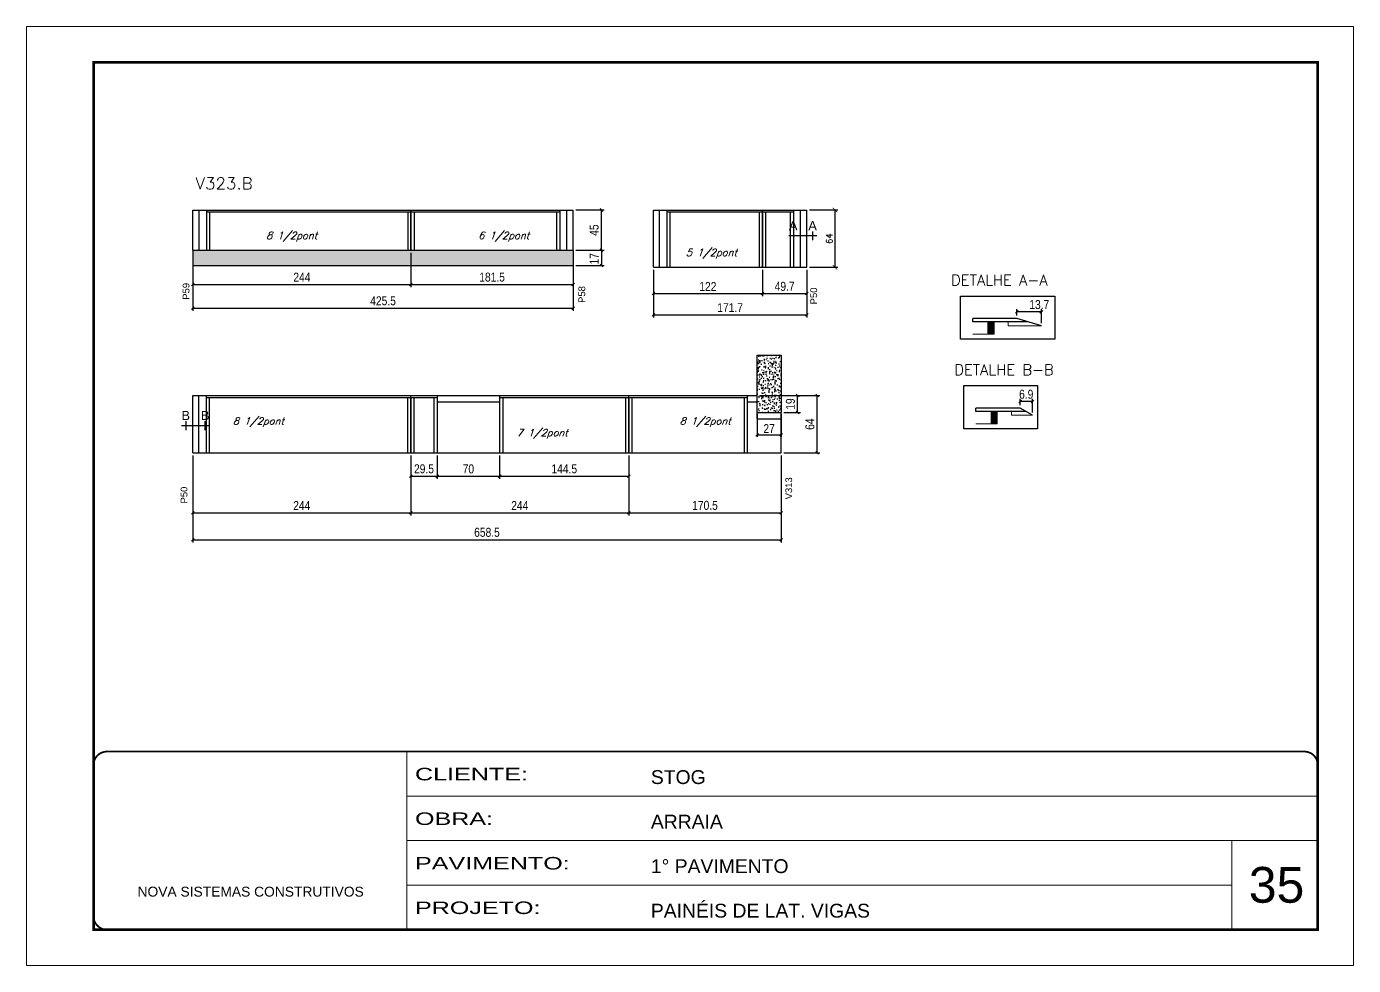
# Model space of a CAD drawing. Extents: x -3394 to 16474, y -5031 to 14397.
# Drawn here: x 7442 to 8927, y 4158 to 5208 of the extents above; entities that cross this region are included whole.
import ezdxf
from ezdxf.enums import TextEntityAlignment as Align

# ---------------------------------------------------------------- set-up
doc = ezdxf.new("R2010")
doc.units = 0
doc.linetypes.add('CONTINUO', pattern=[0])
doc.linetypes.add('DASHED', pattern=[0.75, 0.5, -0.25])
doc.layers.get('0').update_dxf_attribs({"linetype": 'CONTINUOUS'})
doc.layers.get('Defpoints').update_dxf_attribs({"linetype": 'CONTINUOUS'})
for name, color, linetype in [('5', 5, 'CONTINUOUS'), ('COTA', 241, 'CONTINUOUS'), ('detalhes', 4, 'CONTINUOUS'), ('NOMENCLATURA', 7, 'CONTINUOUS'), ('Painéis', 200, 'CONTINUOUS'), ('SARR_2.2x7', 40, 'CONTINUOUS'), ('SARR_3.5x7', 81, 'CONTINUOUS'), ('texto', 7, 'CONTINUOUS')]:
    doc.layers.add(name, color=color, linetype=linetype)
for name, color, linetype, lineweight in [('CARIMBO', 255, 'CONTINUOUS', 9), ('Escoras', 2, 'CONTINUOUS', 25), ('Folhas', 255, 'CONTINUOUS', 9), ('Madeira', 126, 'CONTINUOUS', 18), ('Sarr 2.2x7', 40, 'CONTINUOUS', 9), ('SARRAFO DE PRESSAO', 251, 'DASHED', 9), ('Texto Seção', 7, 'CONTINUOUS', 15)]:
    doc.layers.add(name, color=color, linetype=linetype, lineweight=lineweight)
doc.styles.add('ARIAL', font='arial.ttf')
doc.styles.add('COTA TECNICA', font='techl___.ttf', dxfattribs={"height": 10})
doc.styles.add('REGUA-120', font='ROMANS.shx', dxfattribs={"height": 15})
doc.styles.add('ROMANS', font='romans.shx')
doc.styles.get("Standard").update_dxf_attribs({"font": 'ROMANS.SHX'})
doc.styles.add('Tecnologia', font='')
doc.styles.get('Tecnologia').set_extended_font_data('Forgotten Futurist')
doc.dimstyles.new('Cota Paínel', dxfattribs={"dimtxt": 7, "dimasz": 5, "dimexe": 3, "dimexo": 3, "dimgap": 3, "dimtad": 1, "dimdec": 1, "dimzin": 12, "dimdsep": 46, "dimtxsty": 'ROMANS', "dimblk": 'ARCHTICK', "dimcen": 0, "dimclrd": 4, "dimclre": 4, "dimclrt": 1, "dimadec": 1, "dimazin": 3, "dimtfac": 1, "dimtdec": 1, "dimtmove": 0, "dimatfit": 3, "dimldrblk": 'OBLIQUE', "dimfxl": 1, "dimtolj": 1, "dimtzin": 12, "dimarcsym": 0})
doc.dimstyles.new('PAINEL', dxfattribs={"dimtxt": 10, "dimasz": 3, "dimexe": 3, "dimexo": 3, "dimgap": 3, "dimtad": 1, "dimdec": 1, "dimzin": 12, "dimdsep": 46, "dimtxsty": 'COTA TECNICA', "dimblk1": 'OBLIQUE', "dimblk2": 'OBLIQUE', "dimsah": 1, "dimcen": 0.9, "dimclrd": 4, "dimclre": 4, "dimclrt": 240, "dimadec": 1, "dimazin": 3, "dimtfac": 1, "dimtdec": 1, "dimtmove": 0, "dimatfit": 3, "dimfxl": 1, "dimtolj": 1, "dimtzin": 12, "dimarcsym": 0})

# ---------------------------------------------------------------- blocks, each defined once
blk = doc.blocks.new('9999999999')
at = {"color": 30, "linetype": 'CONTINUO'}
for p, q in [((98564.6, 34230.2), (98564.6, 34429.4)), ((98564.6, 34379.6), (99584, 34379.6)), ((98564.6, 34329.8), (99488, 34329.8)), ((99584, 34329.8), (99488, 34329.8)), ((99488, 34329.8), (99488, 34230.2)), ((98564.6, 34280), (99488, 34280))]:
    blk.add_line(p, q, dxfattribs=at)
at = {"color": 30, "linetype": 'CONTINUO', "const_width": 2}
blk.add_lwpolyline([(99584, 34230.2), (99584, 34414.4, 0.414214), (99569, 34429.4), (98229, 34429.4, 0.414214), (98214, 34414.4), (98214, 34245.2, 0.414214), (98229, 34230.2), (99584, 34230.2)], format="xyb", dxfattribs=at)
at = {"layer": 'Folhas'}
blk.add_lwpolyline([(98139, 34190.2), (99624, 34190.2), (99624, 35240.2), (98139, 35240.2)], close=True, dxfattribs=at)
at = {"layer": 'Folhas', "color": 30, "const_width": 3}
blk.add_lwpolyline([(98214, 34230.2), (99584, 34230.2), (99584, 35200.2), (98214, 35200.2)], close=True, dxfattribs=at)
at = {"color": 7, "linetype": 'Continuous', "ltscale": 5, "style": 'ARIAL'}
for s, height, p in [('STOG', 15.48, (98837.7, 34393.1)), ('ARRAIA', 15.48, (98837.7, 34343.3)), ('1° PAVIMENTO', 15.483, (98837.7, 34293.5)), ('NOVA SISTEMAS CONSTRUTIVOS', 11.059, (98263.2, 34267.2)), ('PAINÉIS DE LAT. VIGAS', 15.483, (98837.7, 34243.7))]:
    blk.add_text(s, height=height, dxfattribs=at).set_placement(p)
at = {"layer": 'Folhas', "color": 7, "style": 'Tecnologia', "width": 1.5}
for s, p in [('CLIENTE:', (98573.7, 34397.2)), ('OBRA:', (98573.7, 34347.3)), ('PAVIMENTO:', (98573.7, 34297.5)), ('PROJETO:', (98573.7, 34247.7))]:
    blk.add_text(s, height=14, dxfattribs=at).set_placement(p)
blk = doc.blocks.new('_Oblique')
at = {"color": 0, "linetype": 'ByBlock', "lineweight": -2}
blk.add_line((-0.5, -0.5), (0.5, 0.5), dxfattribs=at)
blk = doc.blocks.new('*D1076')
at = {"layer": 'COTA', "color": 4, "linetype": 'ByBlock', "lineweight": -2, "transparency": 16777216}
for p, q in [((7628.4, 4954.8), (7628.4, 4916.6)), ((7872.4, 4954.8), (7872.4, 4916.6)), ((7628.4, 4919.6), (7872.4, 4919.6))]:
    blk.add_line(p, q, dxfattribs=at)
at = {"layer": 'Defpoints', "color": 0, "linetype": 'ByBlock', "transparency": 16777216}
for p in [(7628.4, 4957.8), (7872.4, 4957.8), (7872.4, 4919.6)]:
    blk.add_point(p, dxfattribs=at)
at = {"layer": 'COTA', "color": 4, "linetype": 'ByBlock', "lineweight": -2, "transparency": 16777216, "xscale": 3, "yscale": 3, "zscale": 3, "rotation": 180}
blk.add_blockref('_Oblique', (7628.4, 4919.6), dxfattribs=at)
at = {"layer": 'COTA', "color": 4, "linetype": 'ByBlock', "lineweight": -2, "transparency": 16777216, "xscale": 3, "yscale": 3, "zscale": 3}
blk.add_blockref('_Oblique', (7872.4, 4919.6), dxfattribs=at)
at = {"layer": 'COTA', "color": 240, "linetype": 'ByBlock', "transparency": 16777216, "insert": (7750.4, 4927.7), "char_height": 10, "attachment_point": 5, "style": 'COTA TECNICA'}
blk.add_mtext('\\A1;244', dxfattribs=at)
blk = doc.blocks.new('*D1077')
at = {"layer": 'COTA', "color": 4, "linetype": 'ByBlock', "lineweight": -2, "transparency": 16777216}
for p, q in [((7872.4, 4954.8), (7872.4, 4916.6)), ((8053.9, 4954.8), (8053.9, 4916.6)), ((7872.4, 4919.6), (8053.9, 4919.6))]:
    blk.add_line(p, q, dxfattribs=at)
at = {"layer": 'Defpoints', "color": 0, "linetype": 'ByBlock', "transparency": 16777216}
for p in [(7872.4, 4957.8), (8053.9, 4957.8), (8053.9, 4919.6)]:
    blk.add_point(p, dxfattribs=at)
at = {"layer": 'COTA', "color": 4, "linetype": 'ByBlock', "lineweight": -2, "transparency": 16777216, "xscale": 3, "yscale": 3, "zscale": 3, "rotation": 180}
blk.add_blockref('_Oblique', (7872.4, 4919.6), dxfattribs=at)
at = {"layer": 'COTA', "color": 4, "linetype": 'ByBlock', "lineweight": -2, "transparency": 16777216, "xscale": 3, "yscale": 3, "zscale": 3}
blk.add_blockref('_Oblique', (8053.9, 4919.6), dxfattribs=at)
at = {"layer": 'COTA', "color": 240, "linetype": 'ByBlock', "transparency": 16777216, "insert": (7963.2, 4927.7), "char_height": 10, "attachment_point": 5, "style": 'COTA TECNICA'}
blk.add_mtext('\\A1;181.5', dxfattribs=at)
blk = doc.blocks.new('*D1118')
at = {"layer": 'COTA', "color": 4, "linetype": 'ByBlock', "lineweight": -2, "transparency": 16777216}
for p, q in [((7628.4, 4954.8), (7628.4, 4890.1)), ((8053.9, 4954.8), (8053.9, 4890.1)), ((7628.4, 4893.1), (8053.9, 4893.1))]:
    blk.add_line(p, q, dxfattribs=at)
at = {"layer": 'Defpoints', "color": 0, "linetype": 'ByBlock', "transparency": 16777216}
for p in [(7628.4, 4957.8), (8053.9, 4957.8), (8053.9, 4893.1)]:
    blk.add_point(p, dxfattribs=at)
at = {"layer": 'COTA', "color": 4, "linetype": 'ByBlock', "lineweight": -2, "transparency": 16777216, "xscale": 3, "yscale": 3, "zscale": 3, "rotation": 180}
blk.add_blockref('_Oblique', (7628.4, 4893.1), dxfattribs=at)
at = {"layer": 'COTA', "color": 4, "linetype": 'ByBlock', "lineweight": -2, "transparency": 16777216, "xscale": 3, "yscale": 3, "zscale": 3}
blk.add_blockref('_Oblique', (8053.9, 4893.1), dxfattribs=at)
at = {"layer": 'COTA', "color": 240, "linetype": 'ByBlock', "transparency": 16777216, "insert": (7841.2, 4901.2), "char_height": 10, "attachment_point": 5, "style": 'COTA TECNICA'}
blk.add_mtext('\\A1;425.5', dxfattribs=at)
blk = doc.blocks.new('*D1078')
at = {"layer": 'COTA', "color": 4, "lineweight": -2, "transparency": 16777216}
for p, q in [((8056.9, 5002.8), (8088.5, 5002.8)), ((8085.5, 4957.8), (8085.5, 5002.8)), ((8056.9, 4957.8), (8088.5, 4957.8))]:
    blk.add_line(p, q, dxfattribs=at)
at = {"layer": 'Defpoints', "color": 0, "transparency": 16777216}
for p in [(8053.9, 5002.8), (8085.5, 5002.8), (8053.9, 4957.8)]:
    blk.add_point(p, dxfattribs=at)
at = {"layer": 'COTA', "color": 4, "lineweight": -2, "transparency": 16777216, "xscale": 3, "yscale": 3, "zscale": 3}
for p, rotation in [((8085.5, 5002.8), 90), ((8085.5, 4957.8), 270)]:
    blk.add_blockref('_Oblique', p, dxfattribs=dict(at, rotation=rotation))
at = {"layer": 'COTA', "color": 240, "transparency": 16777216, "insert": (8077.4, 4980.3), "char_height": 10, "attachment_point": 5, "rotation": 90, "style": 'COTA TECNICA'}
blk.add_mtext('\\A1;45', dxfattribs=at)
blk = doc.blocks.new('*D1119')
at = {"layer": 'COTA', "color": 4, "lineweight": -2, "transparency": 16777216}
for p, q in [((8056.9, 4957.8), (8088.5, 4957.8)), ((8085.5, 4957.8), (8085.5, 4940.8)), ((8056.9, 4940.8), (8088.5, 4940.8))]:
    blk.add_line(p, q, dxfattribs=at)
at = {"layer": 'Defpoints', "color": 0, "transparency": 16777216}
for p in [(8053.9, 4957.8), (8053.9, 4940.8), (8085.5, 4940.8)]:
    blk.add_point(p, dxfattribs=at)
at = {"layer": 'COTA', "color": 4, "lineweight": -2, "transparency": 16777216, "xscale": 3, "yscale": 3, "zscale": 3}
for p, rotation in [((8085.5, 4957.8), 90), ((8085.5, 4940.8), 270)]:
    blk.add_blockref('_Oblique', p, dxfattribs=dict(at, rotation=rotation))
at = {"layer": 'COTA', "color": 240, "transparency": 16777216, "insert": (8077.4, 4948.3), "char_height": 10, "attachment_point": 5, "rotation": 90, "style": 'COTA TECNICA'}
blk.add_mtext('\\A1;17', dxfattribs=at)
blk = doc.blocks.new('*D1079')
at = {"layer": 'COTA', "color": 4, "linetype": 'ByBlock', "lineweight": -2, "transparency": 16777216}
for p, q in [((8143.7, 4935.8), (8143.7, 4906.3)), ((8265.7, 4935.8), (8265.7, 4906.3)), ((8143.7, 4909.3), (8265.7, 4909.3))]:
    blk.add_line(p, q, dxfattribs=at)
at = {"layer": 'Defpoints', "color": 0, "linetype": 'ByBlock', "transparency": 16777216}
for p in [(8143.7, 4938.8), (8265.7, 4938.8), (8265.7, 4909.3)]:
    blk.add_point(p, dxfattribs=at)
at = {"layer": 'COTA', "color": 4, "linetype": 'ByBlock', "lineweight": -2, "transparency": 16777216, "xscale": 3, "yscale": 3, "zscale": 3, "rotation": 180}
blk.add_blockref('_Oblique', (8143.7, 4909.3), dxfattribs=at)
at = {"layer": 'COTA', "color": 4, "linetype": 'ByBlock', "lineweight": -2, "transparency": 16777216, "xscale": 3, "yscale": 3, "zscale": 3}
blk.add_blockref('_Oblique', (8265.7, 4909.3), dxfattribs=at)
at = {"layer": 'COTA', "color": 240, "linetype": 'ByBlock', "transparency": 16777216, "insert": (8204.7, 4917.3), "char_height": 10, "attachment_point": 5, "style": 'COTA TECNICA'}
blk.add_mtext('\\A1;122', dxfattribs=at)
blk = doc.blocks.new('*D1080')
at = {"layer": 'COTA', "color": 4, "linetype": 'ByBlock', "lineweight": -2, "transparency": 16777216}
for p, q in [((8265.7, 4935.8), (8265.7, 4906.3)), ((8315.4, 4935.8), (8315.4, 4906.3)), ((8265.7, 4909.3), (8315.4, 4909.3))]:
    blk.add_line(p, q, dxfattribs=at)
at = {"layer": 'Defpoints', "color": 0, "linetype": 'ByBlock', "transparency": 16777216}
for p in [(8265.7, 4938.8), (8315.4, 4938.8), (8315.4, 4909.3)]:
    blk.add_point(p, dxfattribs=at)
at = {"layer": 'COTA', "color": 4, "linetype": 'ByBlock', "lineweight": -2, "transparency": 16777216, "xscale": 3, "yscale": 3, "zscale": 3, "rotation": 180}
blk.add_blockref('_Oblique', (8265.7, 4909.3), dxfattribs=at)
at = {"layer": 'COTA', "color": 4, "linetype": 'ByBlock', "lineweight": -2, "transparency": 16777216, "xscale": 3, "yscale": 3, "zscale": 3}
blk.add_blockref('_Oblique', (8315.4, 4909.3), dxfattribs=at)
at = {"layer": 'COTA', "color": 240, "linetype": 'ByBlock', "transparency": 16777216, "insert": (8290.6, 4917.4), "char_height": 10, "attachment_point": 5, "style": 'COTA TECNICA'}
blk.add_mtext('\\A1;49.7', dxfattribs=at)
blk = doc.blocks.new('*D1120')
at = {"layer": 'COTA', "color": 4, "linetype": 'ByBlock', "lineweight": -2, "transparency": 16777216}
for p, q in [((8143.7, 4935.8), (8143.7, 4882.5)), ((8315.4, 4935.8), (8315.4, 4882.5)), ((8143.7, 4885.5), (8315.4, 4885.5))]:
    blk.add_line(p, q, dxfattribs=at)
at = {"layer": 'Defpoints', "color": 0, "linetype": 'ByBlock', "transparency": 16777216}
for p in [(8143.7, 4938.8), (8315.4, 4938.8), (8315.4, 4885.5)]:
    blk.add_point(p, dxfattribs=at)
at = {"layer": 'COTA', "color": 4, "linetype": 'ByBlock', "lineweight": -2, "transparency": 16777216, "xscale": 3, "yscale": 3, "zscale": 3, "rotation": 180}
blk.add_blockref('_Oblique', (8143.7, 4885.5), dxfattribs=at)
at = {"layer": 'COTA', "color": 4, "linetype": 'ByBlock', "lineweight": -2, "transparency": 16777216, "xscale": 3, "yscale": 3, "zscale": 3}
blk.add_blockref('_Oblique', (8315.4, 4885.5), dxfattribs=at)
at = {"layer": 'COTA', "color": 240, "linetype": 'ByBlock', "transparency": 16777216, "insert": (8229.6, 4893.6), "char_height": 10, "attachment_point": 5, "style": 'COTA TECNICA'}
blk.add_mtext('\\A1;171.7', dxfattribs=at)
blk = doc.blocks.new('_ArchTick')
at = {"color": 0, "linetype": 'ByBlock', "const_width": 0.15}
blk.add_lwpolyline([(-0.5, -0.5), (0.5, 0.5)], dxfattribs=at)
blk = doc.blocks.new('*D1081')
at = {"layer": 'COTA', "color": 4, "lineweight": -2, "transparency": 16777216}
for p, q in [((8318.4, 5002.8), (8350, 5002.8)), ((8347, 4938.8), (8347, 5002.8)), ((8318.4, 4938.8), (8350, 4938.8))]:
    blk.add_line(p, q, dxfattribs=at)
at = {"layer": 'Defpoints', "color": 0, "transparency": 16777216}
for p in [(8315.4, 5002.8), (8347, 5002.8), (8315.4, 4938.8)]:
    blk.add_point(p, dxfattribs=at)
at = {"layer": 'COTA', "color": 4, "lineweight": -2, "transparency": 16777216, "xscale": 5, "yscale": 5, "zscale": 5}
for p, rotation in [((8347, 5002.8), 90), ((8347, 4938.8), 270)]:
    blk.add_blockref('_ArchTick', p, dxfattribs=dict(at, rotation=rotation))
at = {"layer": 'COTA', "color": 1, "transparency": 16777216, "insert": (8340.5, 4970.8), "char_height": 7, "attachment_point": 5, "rotation": 90, "style": 'ROMANS'}
blk.add_mtext('\\A1;64', dxfattribs=at)
blk = doc.blocks.new('*D1121')
at = {"layer": 'Defpoints', "color": 0, "linetype": 'ByBlock', "transparency": 16777216}
for p in [(8550.5, 4888.8), (8550.5, 4881.7), (8577.9, 4873.4)]:
    blk.add_point(p, dxfattribs=at)
at = {"layer": 'Escoras', "color": 4, "linetype": 'ByBlock', "lineweight": -2, "transparency": 16777216}
for p, q in [((8550.5, 4884.7), (8550.5, 4891.8)), ((8577.9, 4888.8), (8550.5, 4888.8)), ((8577.9, 4876.4), (8577.9, 4891.8))]:
    blk.add_line(p, q, dxfattribs=at)
at = {"layer": 'Escoras', "color": 4, "linetype": 'ByBlock', "lineweight": -2, "transparency": 16777216, "xscale": 3, "yscale": 3, "zscale": 3, "rotation": 180}
blk.add_blockref('_Oblique', (8550.5, 4888.8), dxfattribs=at)
at = {"layer": 'Escoras', "color": 4, "linetype": 'ByBlock', "lineweight": -2, "transparency": 16777216, "xscale": 3, "yscale": 3, "zscale": 3}
blk.add_blockref('_Oblique', (8577.9, 4888.8), dxfattribs=at)
at = {"layer": 'Escoras', "color": 240, "linetype": 'ByBlock', "transparency": 16777216, "insert": (8575.6, 4897), "char_height": 10, "attachment_point": 5, "style": 'COTA TECNICA'}
blk.add_mtext('\\A1;13.7', dxfattribs=at)
blk = doc.blocks.new('*D1082')
at = {"layer": 'COTA', "color": 4, "linetype": 'ByBlock', "lineweight": -2, "transparency": 16777216}
for p, q in [((8289.7, 4795.3), (8330, 4795.3)), ((8327, 4731.3), (8327, 4795.3)), ((8289.7, 4731.3), (8330, 4731.3))]:
    blk.add_line(p, q, dxfattribs=at)
at = {"layer": 'Defpoints', "color": 0, "linetype": 'ByBlock', "transparency": 16777216}
for p in [(8286.7, 4795.3), (8327, 4795.3), (8286.7, 4731.3)]:
    blk.add_point(p, dxfattribs=at)
at = {"layer": 'COTA', "color": 4, "linetype": 'ByBlock', "lineweight": -2, "transparency": 16777216, "xscale": 3, "yscale": 3, "zscale": 3}
for p, rotation in [((8327, 4795.3), 90), ((8327, 4731.3), 270)]:
    blk.add_blockref('_Oblique', p, dxfattribs=dict(at, rotation=rotation))
at = {"layer": 'COTA', "color": 240, "linetype": 'ByBlock', "transparency": 16777216, "insert": (8318.9, 4763.3), "char_height": 10, "attachment_point": 5, "rotation": 90, "style": 'COTA TECNICA'}
blk.add_mtext('\\A1;64', dxfattribs=at)
blk = doc.blocks.new('*D1083')
at = {"layer": 'COTA', "color": 4, "linetype": 'ByBlock', "lineweight": -2, "transparency": 16777216}
for p, q in [((7628.2, 4728.3), (7628.2, 4661.3)), ((7872.2, 4728.3), (7872.2, 4661.3)), ((7628.2, 4664.3), (7872.2, 4664.3))]:
    blk.add_line(p, q, dxfattribs=at)
at = {"layer": 'Defpoints', "color": 0, "linetype": 'ByBlock', "transparency": 16777216}
for p in [(7628.2, 4731.3), (7872.2, 4731.3), (7872.2, 4664.3)]:
    blk.add_point(p, dxfattribs=at)
at = {"layer": 'COTA', "color": 4, "linetype": 'ByBlock', "lineweight": -2, "transparency": 16777216, "xscale": 3, "yscale": 3, "zscale": 3, "rotation": 180}
blk.add_blockref('_Oblique', (7628.2, 4664.3), dxfattribs=at)
at = {"layer": 'COTA', "color": 4, "linetype": 'ByBlock', "lineweight": -2, "transparency": 16777216, "xscale": 3, "yscale": 3, "zscale": 3}
blk.add_blockref('_Oblique', (7872.2, 4664.3), dxfattribs=at)
at = {"layer": 'COTA', "color": 240, "linetype": 'ByBlock', "transparency": 16777216, "insert": (7750.2, 4672.3), "char_height": 10, "attachment_point": 5, "style": 'COTA TECNICA'}
blk.add_mtext('\\A1;244', dxfattribs=at)
blk = doc.blocks.new('*D1084')
at = {"layer": 'COTA', "color": 4, "linetype": 'ByBlock', "lineweight": -2, "transparency": 16777216}
for p, q in [((7872.2, 4728.3), (7872.2, 4661.3)), ((8116.2, 4728.3), (8116.2, 4661.3)), ((7872.2, 4664.3), (8116.2, 4664.3))]:
    blk.add_line(p, q, dxfattribs=at)
at = {"layer": 'Defpoints', "color": 0, "linetype": 'ByBlock', "transparency": 16777216}
for p in [(7872.2, 4731.3), (8116.2, 4731.3), (8116.2, 4664.3)]:
    blk.add_point(p, dxfattribs=at)
at = {"layer": 'COTA', "color": 4, "linetype": 'ByBlock', "lineweight": -2, "transparency": 16777216, "xscale": 3, "yscale": 3, "zscale": 3, "rotation": 180}
blk.add_blockref('_Oblique', (7872.2, 4664.3), dxfattribs=at)
at = {"layer": 'COTA', "color": 4, "linetype": 'ByBlock', "lineweight": -2, "transparency": 16777216, "xscale": 3, "yscale": 3, "zscale": 3}
blk.add_blockref('_Oblique', (8116.2, 4664.3), dxfattribs=at)
at = {"layer": 'COTA', "color": 240, "linetype": 'ByBlock', "transparency": 16777216, "insert": (7994.2, 4672.3), "char_height": 10, "attachment_point": 5, "style": 'COTA TECNICA'}
blk.add_mtext('\\A1;244', dxfattribs=at)
blk = doc.blocks.new('*D1085')
at = {"layer": 'COTA', "color": 4, "linetype": 'ByBlock', "lineweight": -2, "transparency": 16777216}
for p, q in [((7628.2, 4728.3), (7628.2, 4631.1)), ((8286.7, 4728.3), (8286.7, 4631.1)), ((7628.2, 4634.1), (8286.7, 4634.1))]:
    blk.add_line(p, q, dxfattribs=at)
at = {"layer": 'Defpoints', "color": 0, "linetype": 'ByBlock', "transparency": 16777216}
for p in [(7628.2, 4731.3), (8286.7, 4731.3), (8286.7, 4634.1)]:
    blk.add_point(p, dxfattribs=at)
at = {"layer": 'COTA', "color": 4, "linetype": 'ByBlock', "lineweight": -2, "transparency": 16777216, "xscale": 3, "yscale": 3, "zscale": 3, "rotation": 180}
blk.add_blockref('_Oblique', (7628.2, 4634.1), dxfattribs=at)
at = {"layer": 'COTA', "color": 4, "linetype": 'ByBlock', "lineweight": -2, "transparency": 16777216, "xscale": 3, "yscale": 3, "zscale": 3}
blk.add_blockref('_Oblique', (8286.7, 4634.1), dxfattribs=at)
at = {"layer": 'COTA', "color": 240, "linetype": 'ByBlock', "transparency": 16777216, "insert": (7957.5, 4642.3), "char_height": 10, "attachment_point": 5, "style": 'COTA TECNICA'}
blk.add_mtext('\\A1;658.5', dxfattribs=at)
blk = doc.blocks.new('*D1122')
at = {"layer": 'COTA', "color": 4, "linetype": 'ByBlock', "lineweight": -2, "transparency": 16777216}
for p, q in [((8116.2, 4728.3), (8116.2, 4661.3)), ((8286.7, 4728.3), (8286.7, 4661.3)), ((8116.2, 4664.3), (8286.7, 4664.3))]:
    blk.add_line(p, q, dxfattribs=at)
at = {"layer": 'Defpoints', "color": 0, "linetype": 'ByBlock', "transparency": 16777216}
for p in [(8116.2, 4731.3), (8286.7, 4731.3), (8286.7, 4664.3)]:
    blk.add_point(p, dxfattribs=at)
at = {"layer": 'COTA', "color": 4, "linetype": 'ByBlock', "lineweight": -2, "transparency": 16777216, "xscale": 3, "yscale": 3, "zscale": 3, "rotation": 180}
blk.add_blockref('_Oblique', (8116.2, 4664.3), dxfattribs=at)
at = {"layer": 'COTA', "color": 4, "linetype": 'ByBlock', "lineweight": -2, "transparency": 16777216, "xscale": 3, "yscale": 3, "zscale": 3}
blk.add_blockref('_Oblique', (8286.7, 4664.3), dxfattribs=at)
at = {"layer": 'COTA', "color": 240, "linetype": 'ByBlock', "transparency": 16777216, "insert": (8201.5, 4672.4), "char_height": 10, "attachment_point": 5, "style": 'COTA TECNICA'}
blk.add_mtext('\\A1;170.5', dxfattribs=at)
blk = doc.blocks.new('*D1123')
at = {"layer": 'COTA', "color": 4, "lineweight": -2, "transparency": 16777216}
for p, q in [((7872.2, 4728.3), (7872.2, 4702.1)), ((7901.7, 4728.3), (7901.7, 4702.1)), ((7872.2, 4705.1), (7901.7, 4705.1))]:
    blk.add_line(p, q, dxfattribs=at)
at = {"layer": 'Defpoints', "color": 0, "transparency": 16777216}
for p in [(7872.2, 4731.3), (7901.7, 4731.3), (7901.7, 4705.1)]:
    blk.add_point(p, dxfattribs=at)
at = {"layer": 'COTA', "color": 4, "lineweight": -2, "transparency": 16777216, "xscale": 3, "yscale": 3, "zscale": 3, "rotation": 180}
blk.add_blockref('_Oblique', (7872.2, 4705.1), dxfattribs=at)
at = {"layer": 'COTA', "color": 4, "lineweight": -2, "transparency": 16777216, "xscale": 3, "yscale": 3, "zscale": 3}
blk.add_blockref('_Oblique', (7901.7, 4705.1), dxfattribs=at)
at = {"layer": 'COTA', "color": 240, "transparency": 16777216, "insert": (7887, 4713.3), "char_height": 10, "attachment_point": 5, "style": 'COTA TECNICA'}
blk.add_mtext('\\A1;29.5', dxfattribs=at)
blk = doc.blocks.new('*D1124')
at = {"layer": 'COTA', "color": 4, "lineweight": -2, "transparency": 16777216}
for p, q in [((7901.7, 4728.3), (7901.7, 4702.1)), ((7971.7, 4728.3), (7971.7, 4702.1)), ((7901.7, 4705.1), (7971.7, 4705.1))]:
    blk.add_line(p, q, dxfattribs=at)
at = {"layer": 'Defpoints', "color": 0, "transparency": 16777216}
for p in [(7901.7, 4731.3), (7971.7, 4731.3), (7971.7, 4705.1)]:
    blk.add_point(p, dxfattribs=at)
at = {"layer": 'COTA', "color": 4, "lineweight": -2, "transparency": 16777216, "xscale": 3, "yscale": 3, "zscale": 3, "rotation": 180}
blk.add_blockref('_Oblique', (7901.7, 4705.1), dxfattribs=at)
at = {"layer": 'COTA', "color": 4, "lineweight": -2, "transparency": 16777216, "xscale": 3, "yscale": 3, "zscale": 3}
blk.add_blockref('_Oblique', (7971.7, 4705.1), dxfattribs=at)
at = {"layer": 'COTA', "color": 240, "transparency": 16777216, "insert": (7936.7, 4713.2), "char_height": 10, "attachment_point": 5, "style": 'COTA TECNICA'}
blk.add_mtext('\\A1;70', dxfattribs=at)
blk = doc.blocks.new('*D1125')
at = {"layer": 'COTA', "color": 4, "lineweight": -2, "transparency": 16777216}
for p, q in [((7971.7, 4728.3), (7971.7, 4702.1)), ((8116.2, 4728.3), (8116.2, 4702.1)), ((7971.7, 4705.1), (8116.2, 4705.1))]:
    blk.add_line(p, q, dxfattribs=at)
at = {"layer": 'Defpoints', "color": 0, "transparency": 16777216}
for p in [(7971.7, 4731.3), (8116.2, 4731.3), (8116.2, 4705.1)]:
    blk.add_point(p, dxfattribs=at)
at = {"layer": 'COTA', "color": 4, "lineweight": -2, "transparency": 16777216, "xscale": 3, "yscale": 3, "zscale": 3, "rotation": 180}
blk.add_blockref('_Oblique', (7971.7, 4705.1), dxfattribs=at)
at = {"layer": 'COTA', "color": 4, "lineweight": -2, "transparency": 16777216, "xscale": 3, "yscale": 3, "zscale": 3}
blk.add_blockref('_Oblique', (8116.2, 4705.1), dxfattribs=at)
at = {"layer": 'COTA', "color": 240, "transparency": 16777216, "insert": (8044, 4713.3), "char_height": 10, "attachment_point": 5, "style": 'COTA TECNICA'}
blk.add_mtext('\\A1;144.5', dxfattribs=at)
blk = doc.blocks.new('*D1138')
at = {"layer": 'Defpoints', "color": 0, "linetype": 'ByBlock', "transparency": 16777216}
for p in [(8554.1, 4788.6), (8554.1, 4781.5), (8567.9, 4773.2)]:
    blk.add_point(p, dxfattribs=at)
at = {"layer": 'Escoras', "color": 4, "linetype": 'ByBlock', "lineweight": -2, "transparency": 16777216}
for p, q in [((8554.1, 4784.5), (8554.1, 4791.6)), ((8567.9, 4788.6), (8554.1, 4788.6)), ((8567.9, 4776.2), (8567.9, 4791.6))]:
    blk.add_line(p, q, dxfattribs=at)
at = {"layer": 'Escoras', "color": 4, "linetype": 'ByBlock', "lineweight": -2, "transparency": 16777216, "xscale": 3, "yscale": 3, "zscale": 3, "rotation": 180}
blk.add_blockref('_Oblique', (8554.1, 4788.6), dxfattribs=at)
at = {"layer": 'Escoras', "color": 4, "linetype": 'ByBlock', "lineweight": -2, "transparency": 16777216, "xscale": 3, "yscale": 3, "zscale": 3}
blk.add_blockref('_Oblique', (8567.9, 4788.6), dxfattribs=at)
at = {"layer": 'Escoras', "color": 240, "linetype": 'ByBlock', "transparency": 16777216, "insert": (8561, 4796.7), "char_height": 10, "attachment_point": 5, "style": 'COTA TECNICA'}
blk.add_mtext('\\A1;6.9', dxfattribs=at)
blk = doc.blocks.new('*D1139')
at = {"layer": 'COTA', "color": 4, "lineweight": -2, "transparency": 16777216}
for p, q in [((8262.7, 4795.3), (8308.2, 4795.3)), ((8305.2, 4776.3), (8305.2, 4795.3)), ((8289.7, 4776.3), (8308.2, 4776.3))]:
    blk.add_line(p, q, dxfattribs=at)
at = {"layer": 'Defpoints', "color": 0, "transparency": 16777216}
for p in [(8259.7, 4795.3), (8305.2, 4795.3), (8286.7, 4776.3)]:
    blk.add_point(p, dxfattribs=at)
at = {"layer": 'COTA', "color": 4, "lineweight": -2, "transparency": 16777216, "xscale": 3, "yscale": 3, "zscale": 3}
for p, rotation in [((8305.2, 4795.3), 90), ((8305.2, 4776.3), 270)]:
    blk.add_blockref('_Oblique', p, dxfattribs=dict(at, rotation=rotation))
at = {"layer": 'COTA', "color": 240, "transparency": 16777216, "insert": (8297.1, 4785.8), "char_height": 10, "attachment_point": 5, "rotation": 90, "style": 'COTA TECNICA'}
blk.add_mtext('\\A1;19', dxfattribs=at)
blk = doc.blocks.new('*D2079')
at = {"layer": 'COTA', "color": 4, "linetype": 'Continuous', "lineweight": -2, "transparency": 16777216}
for p, q in [((8259.7, 4774.3), (8259.7, 4749.3)), ((8286.7, 4774.3), (8286.7, 4749.3)), ((8259.7, 4751.3), (8286.7, 4751.3))]:
    blk.add_line(p, q, dxfattribs=at)
at = {"layer": 'Defpoints', "color": 0, "linetype": 'Continuous', "transparency": 16777216}
for p in [(8259.7, 4776.3), (8286.7, 4776.3), (8286.7, 4751.3)]:
    blk.add_point(p, dxfattribs=at)
at = {"layer": 'COTA', "color": 4, "linetype": 'Continuous', "lineweight": -2, "transparency": 16777216, "xscale": 3, "yscale": 3, "zscale": 3, "rotation": 180}
blk.add_blockref('_Oblique', (8259.7, 4751.3), dxfattribs=at)
at = {"layer": 'COTA', "color": 4, "linetype": 'Continuous', "lineweight": -2, "transparency": 16777216, "xscale": 3, "yscale": 3, "zscale": 3}
blk.add_blockref('_Oblique', (8286.7, 4751.3), dxfattribs=at)
at = {"layer": 'COTA', "color": 240, "linetype": 'Continuous', "transparency": 16777216, "insert": (8273.2, 4758.3), "char_height": 10, "attachment_point": 5, "style": 'COTA TECNICA'}
blk.add_mtext('\\A1;27', dxfattribs=at)

msp = doc.modelspace()

# ---------------------------------------------------------------- hatches: boundary and pattern name
at = {"layer": 'COTA', "linetype": 'Continuous'}
h = msp.add_hatch(dxfattribs=at)
h.set_pattern_fill('AR-CONC', color=256, scale=0.05)
h.set_pattern_definition([(50, (2687.208, -3713.448), (9.1092334, -0.7969543), [0.9525, -10.4775]), (355, (2687.208, -3713.448), (-1.762171, 9.552842), [0.762, -8.382029]), (100.45144, (2687.967, -3713.5145), (7.347062, 8.7558876), [0.8095004, -8.904512]), (46.1842, (2687.208, -3710.908), (13.553952, -2.102116), [1.42875, -15.71625]), (96.63556, (2688.338, -3711.083), (11.870207, 12.371306), [1.214251, -13.35678]), (351.18415, (2687.208, -3710.908), (11.870207, 12.371306), [1.142998, -12.572987]), (21, (2688.478, -3711.543), (7.5807196, -5.11326), [0.9525, -10.4775]), (326, (2688.478, -3711.543), (3.090101, 9.209398), [0.762, -8.382]), (71.451445, (2689.11, -3711.969), (10.670821, 4.0961384), [0.8095004, -8.904497]), (37.5, (2687.208, -3713.448), (0.1544302, 4.2277519), [0, -8.2804, 0, -8.509, 0, -8.41375]), (7.5, (2687.208, -3713.448), (3.3409831, 5.0090287), [0, -4.8514, 0, -8.0899, 0, -3.20675]), (327.5, (2684.376, -3713.448), (6.7795298, -0.2864372), [0, -3.175, 0, -9.906, 0, -13.1445]), (317.5, (2683.106, -3713.448), (7.406459, 1.2713246), [0, -4.1275, 0, -6.5786, 0, -9.3345])])
h.paths.add_polyline_path([(8053.94, 4957.77), (7628.44, 4957.77), (7628.44, 4940.77), (8053.94, 4940.77)])
h = msp.add_hatch(dxfattribs=at)
h.set_pattern_fill('AR-CONC', color=256, scale=0.05)
h.paths.add_polyline_path([(8259.7, 4795.28), (8259.7, 4776.28), (8286.7, 4776.28), (8286.7, 4840.28), (8259.7, 4840.28)])
at = {"layer": 'Madeira'}
h = msp.add_hatch(dxfattribs=at)
h.set_pattern_fill('ANSI31', color=256, scale=0.2, angle=270, style=0)
h.set_pattern_definition([(315, (25148.86457, -8470.32594), (0.449012806, 0.449012806), [])])
h.paths.add_polyline_path([(8518, 4863.8), (8525, 4863.8), (8525, 4877.8), (8518, 4877.8)])
h = msp.add_hatch(dxfattribs=at)
h.set_pattern_fill('ANSI31', color=256, scale=0.2, angle=270, style=0)
h.set_pattern_definition([(315, (25152.47496, -8570.56385), (0.449012806, 0.449012806), [])])
h.paths.add_polyline_path([(8521.61, 4763.57), (8528.61, 4763.57), (8528.61, 4777.57), (8521.61, 4777.57)])

# ---------------------------------------------------------------- linework, layer by layer
at = {"linetype": 'ByBlock'}
for points in [[(8487.41, 4906.6), (8592.95, 4906.6), (8592.95, 4858.27), (8487.41, 4858.27)], [(8491.02, 4806.37), (8573.56, 4806.37), (8573.56, 4758.03), (8491.02, 4758.03)]]:
    msp.add_lwpolyline(points, close=True, dxfattribs=at)
at = {"layer": 'COTA', "linetype": 'Continuous'}
for p, q in [((7628.44, 4957.77), (7628.44, 4940.77)), ((8053.94, 4957.77), (8053.94, 4940.77)), ((7628.44, 4940.77), (8053.94, 4940.77)), ((8259.7, 4840.28), (8286.7, 4840.28)), ((8259.7, 4795.28), (8259.7, 4840.28)), ((8286.7, 4840.28), (8286.7, 4776.28))]:
    msp.add_line(p, q, dxfattribs=at)
at = {"layer": 'detalhes'}
for p, q in [((8300.36, 4978.92), (8300.36, 4968.92)), ((8321.72, 4978.92), (8321.72, 4968.92)), ((8326.72, 4973.92), (8295.36, 4973.92)), ((7646.92, 4761.6), (7615.55, 4761.6)), ((7620.55, 4766.6), (7620.55, 4756.6)), ((7641.92, 4766.6), (7641.92, 4756.6))]:
    msp.add_line(p, q, dxfattribs=at)
at = {"layer": 'Madeira'}
for p, q in [((8518, 4863.8), (8501.09, 4863.8)), ((8521.61, 4763.57), (8504.7, 4763.57))]:
    msp.add_line(p, q, dxfattribs=at)
for points in [[(8518, 4877.8), (8525, 4877.8), (8525, 4863.8), (8518, 4863.8)], [(8521.61, 4777.57), (8528.61, 4777.57), (8528.61, 4763.57), (8521.61, 4763.57)]]:
    msp.add_lwpolyline(points, close=True, dxfattribs=at)
at = {"layer": 'Painéis', "linetype": 'ByBlock'}
for p, q in [((7628.44, 5002.77), (8053.94, 5002.77)), ((7628.44, 4957.77), (7628.44, 5002.77)), ((7872.44, 4957.77), (7872.44, 5002.77)), ((8053.94, 4957.77), (8053.94, 5002.77)), ((8143.71, 5002.77), (8315.41, 5002.77)), ((8143.71, 4938.77), (8143.71, 5002.77)), ((8265.71, 4938.77), (8265.71, 5002.77)), ((8315.41, 4938.77), (8315.41, 5002.77)), ((7628.44, 4957.77), (8053.94, 4957.77)), ((8143.71, 4938.77), (8315.41, 4938.77)), ((8550.51, 4881.4), (8501.09, 4881.4)), ((8501.09, 4877.8), (8501.09, 4881.4)), ((8562.85, 4877.8), (8501.09, 4877.8)), ((8577.93, 4873.4), (8550.51, 4881.4)), ((7628.2, 4795.28), (8259.7, 4795.28)), ((7628.2, 4731.28), (7628.2, 4795.28)), ((7872.2, 4731.28), (7872.2, 4795.28)), ((8116.2, 4731.28), (8116.2, 4795.28)), ((8259.7, 4776.28), (8259.7, 4795.28)), ((8259.7, 4776.28), (8286.7, 4776.28)), ((8286.7, 4731.28), (8286.7, 4776.28)), ((8554.12, 4781.17), (8504.7, 4781.17)), ((8504.7, 4777.57), (8504.7, 4781.17)), ((8560.34, 4777.57), (8504.7, 4777.57)), ((8567.94, 4773.17), (8554.12, 4781.17)), ((7628.2, 4731.28), (8286.7, 4731.28))]:
    msp.add_line(p, q, dxfattribs=at)
at = {"layer": 'Sarr 2.2x7'}
for p, q in [((8540.96, 4877.8), (8540.96, 4873.4)), ((8540.96, 4873.4), (8577.93, 4873.4)), ((8577.93, 4873.4), (8562.85, 4877.8)), ((8544.57, 4777.57), (8544.57, 4773.17)), ((8544.57, 4773.17), (8567.94, 4773.17)), ((8567.94, 4773.17), (8560.34, 4777.57))]:
    msp.add_line(p, q, dxfattribs=at)
at = {"layer": 'SARR_2.2x7', "linetype": 'Continuous'}
for p, q in [((7635.44, 4957.77), (7635.44, 5002.77)), ((7643.44, 5000.57), (7872.44, 5000.57)), ((7872.44, 5000.57), (8038.94, 5000.57)), ((8046.94, 4957.77), (8046.94, 5002.77)), ((8150.71, 4938.77), (8150.71, 5002.77)), ((8158.71, 5000.57), (8265.71, 5000.57)), ((8265.71, 5000.57), (8300.41, 5000.57)), ((8308.41, 4938.77), (8308.41, 5002.77)), ((7635.2, 4731.28), (7635.2, 4795.28)), ((7643.2, 4793.08), (7872.2, 4793.08)), ((7872.2, 4793.08), (7901.7, 4793.08)), ((7901.7, 4788.28), (7971.7, 4788.28)), ((7971.7, 4793.08), (8116.2, 4793.08)), ((8116.2, 4793.08), (8248.7, 4793.08)), ((8248.7, 4788.28), (8259.7, 4788.28)), ((8259.7, 4769.28), (8259.7, 4776.28)), ((8259.7, 4769.28), (8286.7, 4769.28))]:
    msp.add_line(p, q, dxfattribs=at)
at = {"layer": 'SARR_3.5x7'}
for p, q in [((7643.44, 5002.77), (7643.44, 4957.77)), ((7646.94, 5000.57), (7646.94, 4957.77)), ((7868.94, 5000.57), (7868.94, 4957.77)), ((7872.44, 5000.57), (7872.44, 4957.77)), ((7875.94, 5000.57), (7875.94, 4957.77)), ((8035.44, 5000.57), (8035.44, 4957.77)), ((8038.94, 5002.77), (8038.94, 4957.77)), ((8158.71, 5002.77), (8158.71, 4938.77)), ((8162.21, 5000.57), (8162.21, 4938.77)), ((8262.21, 5000.57), (8262.21, 4938.77)), ((8265.71, 5000.57), (8265.71, 4938.77)), ((8269.21, 5000.57), (8269.21, 4938.77)), ((8296.91, 5000.57), (8296.91, 4938.77)), ((8300.41, 5002.77), (8300.41, 4938.77)), ((7643.44, 4957.77), (7646.94, 4957.77)), ((7868.94, 4957.77), (7872.44, 4957.77)), ((7872.44, 4957.77), (7875.94, 4957.77)), ((8035.44, 4957.77), (8038.94, 4957.77)), ((8158.71, 4938.77), (8162.21, 4938.77)), ((8262.21, 4938.77), (8265.71, 4938.77)), ((8265.71, 4938.77), (8269.21, 4938.77)), ((8296.91, 4938.77), (8300.41, 4938.77)), ((7643.2, 4795.28), (7643.2, 4731.28)), ((7646.7, 4793.08), (7646.7, 4731.28)), ((7868.7, 4793.08), (7868.7, 4731.28)), ((7872.2, 4793.08), (7872.2, 4731.28)), ((7875.7, 4793.08), (7875.7, 4731.28)), ((7898.2, 4793.08), (7898.2, 4731.28)), ((7901.7, 4795.28), (7901.7, 4731.28)), ((7971.7, 4795.28), (7971.7, 4731.28)), ((7975.2, 4793.08), (7975.2, 4731.28)), ((8112.7, 4793.08), (8112.7, 4731.28)), ((8116.2, 4793.08), (8116.2, 4731.28)), ((8119.7, 4793.08), (8119.7, 4731.28)), ((8245.2, 4793.08), (8245.2, 4731.28)), ((8248.7, 4795.28), (8248.7, 4731.28)), ((7643.2, 4731.28), (7646.7, 4731.28)), ((7868.7, 4731.28), (7872.2, 4731.28)), ((7872.2, 4731.28), (7875.7, 4731.28)), ((8112.7, 4731.28), (8116.2, 4731.28)), ((8116.2, 4731.28), (8119.7, 4731.28)), ((8245.2, 4731.28), (8248.7, 4731.28))]:
    msp.add_line(p, q, dxfattribs=at)

# ---------------------------------------------------------------- block references
at = {"layer": 'SARRAFO DE PRESSAO', "color": 6, "linetype": 'ByBlock'}
msp.add_blockref('9999999999', (-90696.77, -30032.25), dxfattribs=at)

# ---------------------------------------------------------------- texts
at = {"layer": '5', "color": 7, "linetype": 'Continuous'}
for s, p in [('DETALHE A-A', (8476.98, 4918.37)), ('DETALHE B-B', (8480.59, 4818.14))]:
    msp.add_text(s, height=12, rotation=359.99996, dxfattribs=at).set_placement(p)
at = {"layer": 'CARIMBO', "style": 'ARIAL'}
msp.add_text('35', height=40, dxfattribs=at).set_placement((8810.07, 4228.09))
at = {"layer": 'detalhes', "color": 0, "linetype": 'Continuous', "style": 'ARIAL'}
for s, p in [('A', (8300.16, 4985.33)), ('A', (8321.92, 4985.33)), ('B', (7620.36, 4773.01)), ('B', (7642.11, 4773.01))]:
    msp.add_text(s, height=10.22, dxfattribs=at).set_placement(p, align=Align.MIDDLE_CENTER)
at = {"layer": 'NOMENCLATURA', "linetype": 'Continuous', "style": 'ARIAL'}
for s, p in [('P59', (7624.51, 4902.44)), ('P58', (8067.4, 4898.89)), ('P50', (8326.93, 4897.29)), ('P50', (7622.26, 4674.57)), ('V313', (8298.99, 4679.22))]:
    msp.add_text(s, height=7.567, rotation=90, dxfattribs=at).set_placement(p)
at = {"layer": 'texto', "color": 2, "char_height": 8, "attachment_point": 5, "style": 'ROMANS'}
for s, insert in [('{\\Q19;\\C256;8 1/2pont}', (7738.97, 4972.99)), ('{\\Q19;\\C256;6 1/2pont}', (7976.27, 4972.99)), ('{\\Q19;\\C256;5 1/2pont}', (8208.71, 4953.99)), ('{\\Q19;\\C256;8 1/2pont}', (7701.73, 4765.5)), ('{\\Q19;\\C256;8 1/2pont}', (8201.7, 4765.5)), ('{\\Q19;\\C256;7 1/2pont}', (8019.34, 4752.45))]:
    msp.add_mtext(s, dxfattribs=dict(at, insert=insert))
at = {"layer": 'Texto Seção', "style": 'REGUA-120', "width": 1.05}
msp.add_text('V323.B', height=13, dxfattribs=at).set_placement((7631.44, 5025.96))

# ---------------------------------------------------------------- dimensions: what is measured, and where the dimension line sits
at = {"layer": 'COTA'}
for base, p1, p2, dimstyle, picture, middle in [((8346.98, 5002.77), (8315.41, 4938.77), (8315.41, 5002.77), 'Cota Paínel', '*D1081', (8340.48, 4970.77)), ((8085.51, 5002.77), (8053.94, 4957.77), (8053.94, 5002.77), 'PAINEL', '*D1078', (8077.41, 4980.27)), ((8305.21, 4795.28), (8286.7, 4776.28), (8259.7, 4795.28), 'PAINEL', '*D1139', (8297.13, 4785.78))]:
    dim = msp.add_linear_dim(base=base, p1=p1, p2=p2, angle=90, dimstyle=dimstyle, dxfattribs=at)
    dim.commit()
    dim.dimension.update_dxf_attribs({"geometry": picture, "text_midpoint": middle})
at = {"layer": 'COTA', "linetype": 'ByBlock'}
for base, p1, p2, picture, middle in [((7872.44, 4919.59), (7628.44, 4957.77), (7872.44, 4957.77), '*D1076', (7750.44, 4927.66)), ((8053.94, 4893.09), (7628.44, 4957.77), (8053.94, 4957.77), '*D1118', (7841.19, 4901.2)), ((8265.71, 4909.25), (8143.71, 4938.77), (8265.71, 4938.77), '*D1079', (8204.71, 4917.31)), ((8315.41, 4885.48), (8143.71, 4938.77), (8315.41, 4938.77), '*D1120', (8229.56, 4893.55)), ((7872.2, 4664.25), (7628.2, 4731.28), (7872.2, 4731.28), '*D1083', (7750.2, 4672.32)), ((8286.7, 4664.25), (8116.2, 4731.28), (8286.7, 4731.28), '*D1122', (8201.45, 4672.36))]:
    dim = msp.add_linear_dim(base=base, p1=p1, p2=p2, dimstyle='PAINEL', dxfattribs=at)
    dim.commit()
    dim.dimension.update_dxf_attribs({"geometry": picture, "text_midpoint": middle})
for base, p1, p2, picture, middle in [((8053.94, 4919.59), (7872.44, 4957.77), (8053.94, 4957.77), '*D1077', (7963.19, 4927.72)), ((8315.41, 4909.25), (8265.71, 4938.77), (8315.41, 4938.77), '*D1080', (8290.56, 4917.35)), ((8116.2, 4664.25), (7872.2, 4731.28), (8116.2, 4731.28), '*D1084', (7994.2, 4672.32))]:
    dim = msp.add_linear_dim(base=base, p1=p1, p2=p2, dimstyle='PAINEL', override={"dimtmove": 1}, dxfattribs=at)
    dim.commit()
    dim.dimension.update_dxf_attribs({"geometry": picture, "text_midpoint": middle})
at = {"layer": 'COTA'}
dim = msp.add_linear_dim(base=(8085.51, 4940.77), p1=(8053.94, 4957.77), p2=(8053.94, 4940.77), angle=90, dimstyle='PAINEL', dxfattribs=at)
dim.commit()
dim.dimension.update_dxf_attribs({"geometry": '*D1119', "text_midpoint": (8085.51, 4948.27), "dimtype": 160})
at = {"layer": 'COTA', "linetype": 'ByBlock'}
dim = msp.add_linear_dim(base=(8326.99, 4795.28), p1=(8286.7, 4731.28), p2=(8286.7, 4795.28), angle=90, dimstyle='PAINEL', dxfattribs=at)
dim.commit()
dim.dimension.update_dxf_attribs({"geometry": '*D1082', "text_midpoint": (8318.89, 4763.28)})
at = {"layer": 'COTA', "linetype": 'Continuous'}
dim = msp.add_linear_dim(base=(8286.7, 4751.25), p1=(8259.7, 4776.28), p2=(8286.7, 4776.28), dimstyle='PAINEL', override={"dimexe": 2, "dimexo": 2, "dimgap": 2, "dimadec": 8, "dimtix": 1, "dimatfit": 2, "dimldrblk": 'Oblique'}, dxfattribs=at)
dim.commit()
dim.dimension.update_dxf_attribs({"geometry": '*D2079', "text_midpoint": (8273.2, 4758.33)})
at = {"layer": 'COTA', "linetype": 'ByBlock'}
dim = msp.add_linear_dim(base=(8286.7, 4634.14), p1=(7628.2, 4731.28), p2=(8286.7, 4731.28), dimstyle='PAINEL', dxfattribs=at)
dim.commit()
dim.dimension.update_dxf_attribs({"geometry": '*D1085', "text_midpoint": (7957.45, 4634.14), "dimtype": 160})
at = {"layer": 'COTA'}
dim = msp.add_linear_dim(base=(7901.7, 4705.15), p1=(7872.2, 4731.28), p2=(7901.7, 4731.28), dimstyle='PAINEL', dxfattribs=at)
dim.commit()
dim.dimension.update_dxf_attribs({"geometry": '*D1123', "text_midpoint": (7886.95, 4705.15), "dimtype": 160})
for base, p1, p2, picture, middle in [((7971.7, 4705.15), (7901.7, 4731.28), (7971.7, 4731.28), '*D1124', (7936.7, 4713.25)), ((8116.2, 4705.15), (7971.7, 4731.28), (8116.2, 4731.28), '*D1125', (8043.95, 4713.26))]:
    dim = msp.add_linear_dim(base=base, p1=p1, p2=p2, dimstyle='PAINEL', override={"dimtmove": 1}, dxfattribs=at)
    dim.commit()
    dim.dimension.update_dxf_attribs({"geometry": picture, "text_midpoint": middle})
at = {"layer": 'Escoras', "linetype": 'ByBlock'}
for base, p1, p2, picture, middle in [((8550.51, 4888.83), (8577.93, 4873.4), (8550.51, 4881.75), '*D1121', (8575.62, 4888.83)), ((8554.12, 4788.59), (8567.94, 4773.17), (8554.12, 4781.51), '*D1138', (8561.03, 4788.59))]:
    dim = msp.add_linear_dim(base=base, p1=p1, p2=p2, angle=180, dimstyle='PAINEL', override={"dimlfac": 0.5}, dxfattribs=at)
    dim.commit()
    dim.dimension.update_dxf_attribs({"geometry": picture, "text_midpoint": middle, "dimtype": 160})

doc.saveas('drawing.dxf')
